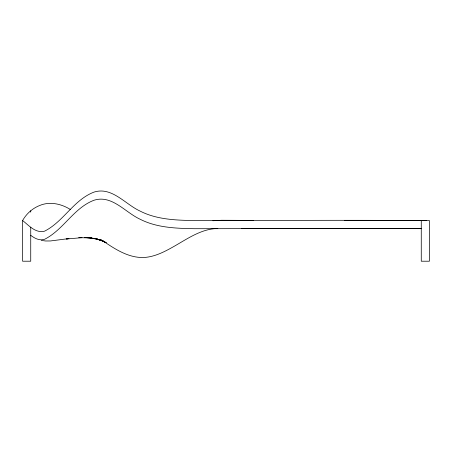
<?xml version="1.0" encoding="UTF-8"?>
<svg xmlns="http://www.w3.org/2000/svg" width="452" height="452" viewBox="0 0 452 452"><rect width="100%" height="100%" fill="white"/><g stroke="black" fill="none" stroke-linecap="round" stroke-linejoin="round"><path stroke-width="0.68" d="M212.858 220.745L221.548 220.26L253.278 220.406M217.847 228.486C202.372 228.678 188.896 237.769 175.997 245.255C166.647 250.623 156.838 256.126 145.934 257.335C130.221 258.883 115.949 249.764 103.519 241.283M426.349 220.531L421.264 220.531C345.616 220.034 269.974 220.531 194.326 220.57C176.037 220.231 156.799 219.627 140.176 211.124C125.232 204.332 112.045 186.484 94.101 192.072C73.806 199.716 63.608 221.508 44.703 231.102A12.102 12.102 0 0 1 43.358 231.469C34.827 232.678 28.719 225.299 22.6 220.531A35.51 35.51 0 0 1 30.719 210.773M344.639 220.565L429.4 220.531L429.4 261.211L421.264 261.211L421.264 220.531M241.391 228.486L421.264 228.672C345.616 228.09 269.974 228.689 194.326 228.706C176.037 228.367 156.799 227.763 140.176 219.26C125.232 212.468 112.045 194.62 94.101 200.208C73.806 207.852 63.608 229.644 44.703 239.238A12.102 12.102 0 0 1 43.358 239.605C38.708 240.605 34.312 238.04 30.736 235.356M41.347 240.43L45.601 240.989L50.426 240.961L69.003 238.571L66.416 239.012L81.981 237.673L78.84 237.667L91.434 237.938L84.75 237.486L97.609 239.04L90.462 237.831L100.807 240.142L96.05 238.848L103.807 241.374L98.683 239.441L102.621 241.102M106.644 242.764L101.146 240.249L105.192 242.323L101.129 239.876M70.518 209.604C61.517 203.824 49.799 201.196 39.686 205.496A33.154 33.154 0 0 0 30.736 210.796L30.736 212.146M101.129 239.899L103.451 241.334M30.736 227.22L30.736 261.211L22.6 261.211L22.6 220.531"/></g></svg>
